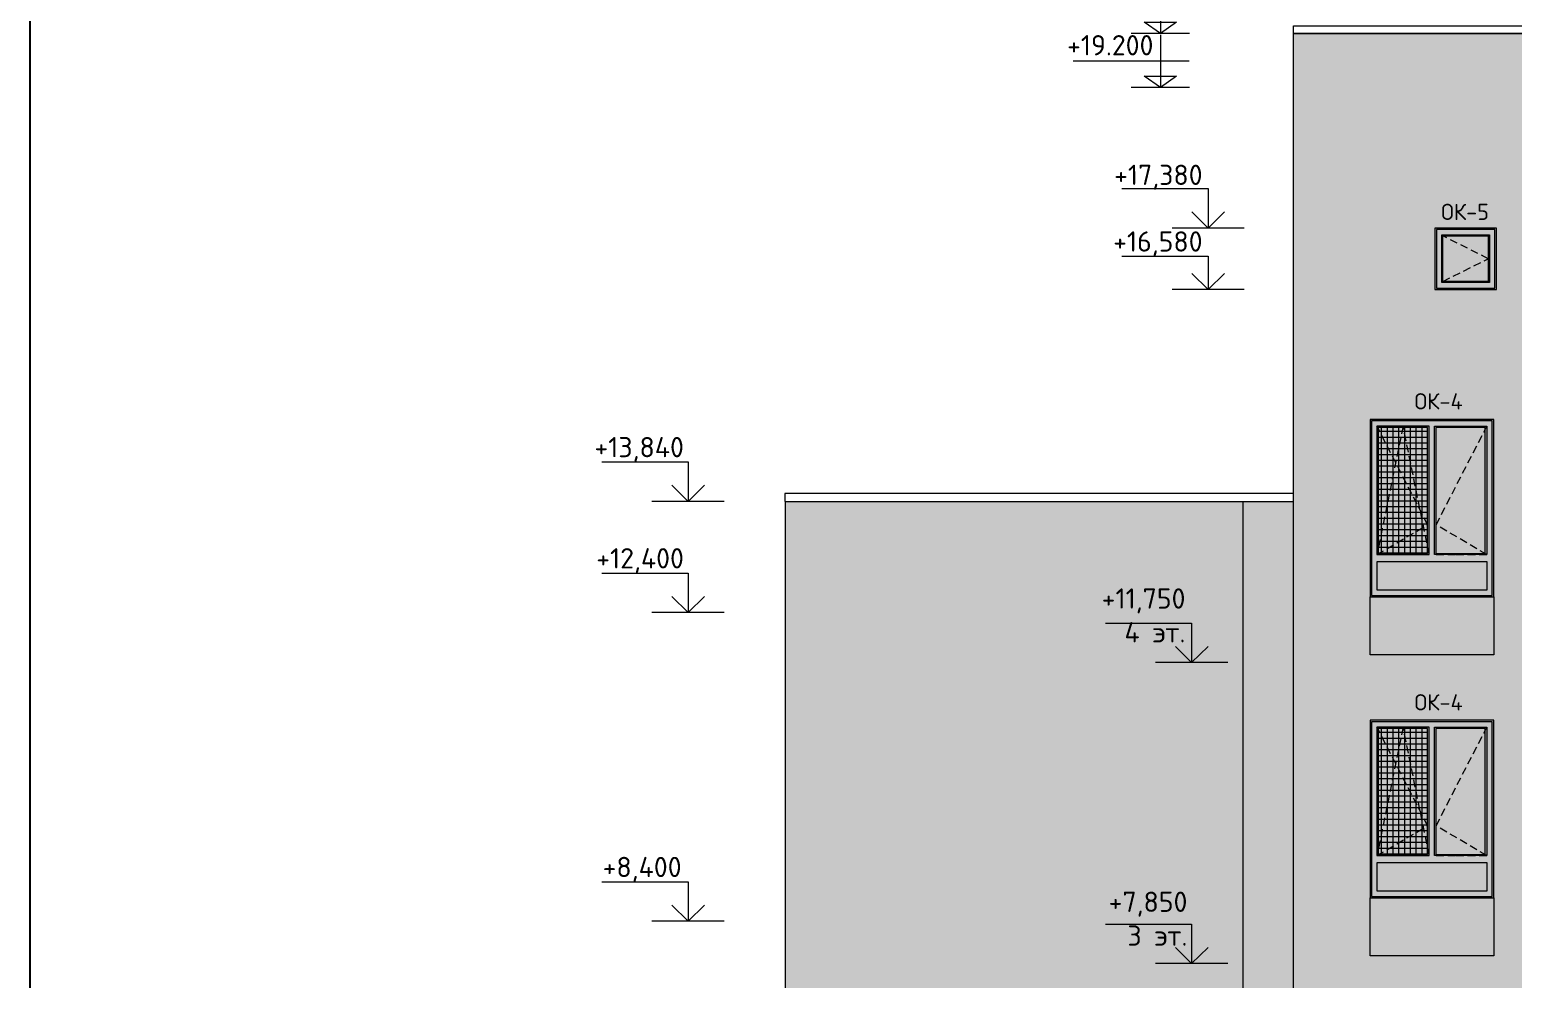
# Model space of a CAD drawing. Header units: millimetres. Extents: x -136099598 to 9192475, y 0 to 779331.
# Drawn here: x -366572 to -347342, y 296199 to 308503 of the extents above; entities that cross this region are included whole.
import ezdxf
from ezdxf import colors
from ezdxf.entities.mleader import LeaderData, LeaderLine
from ezdxf.math import Vec2, Vec3

# ---------------------------------------------------------------- set-up
doc = ezdxf.new("R2010")
doc.units = ezdxf.units.MM
doc.header["$MEASUREMENT"] = 0
doc.linetypes.add('ADSK_Штриховая_ш2 п1', pattern=[3, 2, -1])
doc.layers.get('0').update_dxf_attribs({"color": 250, "lineweight": 9})
for name, color, linetype, lineweight, true_color in [('!_Окно_00_Штрих_Стекло', 7, 'Continuous', 0, 0x737373), ('RAL 100 6030', 7, 'Continuous', 0, 0x989057), ('RAL 7016', 7, 'Continuous', 0, 0x383e42), ('RAL 90 10', 7, 'Continuous', 0, 0xf1ece1)]:
    doc.layers.add(name, color=color, linetype=linetype, lineweight=lineweight, true_color=true_color)
for name, color, linetype in [('_RAMKA', 7, 'Continuous'), ('PDF _0', 7, 'Continuous'), ('PDF _PDF _0', 7, 'Continuous'), ('PDF _Текст', 7, 'Continuous')]:
    doc.layers.add(name, color=color, linetype=linetype)
for name, color, linetype, lineweight in [('АР-Выноски', 5, 'Continuous', 5), ('Подвал', 250, 'ADSK_Штриховая_ш2 п1', 30), ('СТЕНЫ кирпич ЛИДЕР', 250, 'Continuous', 15)]:
    doc.layers.add(name, color=color, linetype=linetype, lineweight=lineweight)
doc.styles.add('ICOCPEUR', font='isocpeur.ttf')
doc.styles.add('PDF ISOCPEUR', font='isocpeur.ttf')

# ---------------------------------------------------------------- blocks, each defined once
blk = doc.blocks.new('A$Cbb492947')
at = {"layer": '!_Окно_00_Штрих_Стекло'}
h = blk.add_hatch(color=256, dxfattribs=at)
h.dxf.hatch_style = 1
h.set_gradient(color1=(70, 92, 124), color2=(219, 225, 235), name='CURVED')
h.paths.add_polyline_path([(1493, 89), (1493, 2213), (90, 2212), (90, 88)])
at = {"layer": 'PDF _PDF _0', "lineweight": 0, "true_color": 0x636466}
h = blk.add_hatch(dxfattribs=at)
h.set_pattern_fill('ANSI37', color=251, scale=600, angle=135)
h.paths.add_polyline_path([(746, 564), (746, 2197), (105, 2196), (105, 563)])
at = {"layer": 'RAL 7016'}
h = blk.add_hatch(color=256, dxfattribs=at)
h.dxf.hatch_style = 1
h.paths.add_polyline_path([(1602, 2301), (0, 2301), (0, 0), (1602, 0)])
h.paths.add_polyline_path([(852, 2196), (1493, 2196), (1493, 564), (852, 563)], flags=16)
h.paths.add_polyline_path([(746, 2196), (746, 564), (105, 563), (105, 2196)], flags=16)
h.paths.add_polyline_path([(1512, 459), (1512, 88), (90, 88), (90, 459)], flags=16)
at = {"layer": 'PDF _0', "linetype": 'ADSK_Штриховая_ш2 п1', "lineweight": 0, "ltscale": 50}
for points in [[(766, 552), (427, 2213), (89, 548), (746, 935), (89, 2213)], [(856, 548), (1114, 548), (1513, 548), (856, 935), (1513, 2213)]]:
    blk.add_lwpolyline(points, dxfattribs=at)
at = {"layer": 'PDF _PDF _0', "lineweight": 0}
for points in [[(0, 0), (1602, 0), (1602, 2301), (0, 2301)], [(20, 20), (1582, 20), (1582, 2281), (20, 2281)], [(89, 548), (766, 548), (766, 2213), (89, 2213)], [(105, 563), (746, 564), (746, 2196), (105, 2196)], [(1513, 548), (836, 548), (836, 2213), (1513, 2213)], [(852, 563), (1493, 564), (1493, 2196), (852, 2196)], [(1512, 88), (90, 88), (90, 459), (1512, 459)]]:
    blk.add_lwpolyline(points, close=True, dxfattribs=at)
at = {"layer": 'PDF _Текст', "lineweight": 0, "insert": (574, 2429), "char_height": 210, "attachment_point": 7, "style": 'PDF ISOCPEUR'}
blk.add_mtext('ОК-4', dxfattribs=at)
blk = doc.blocks.new('A$Cbac6e4b7')
at = {"layer": 'RAL 100 6030'}
h = blk.add_hatch(color=256, dxfattribs=at)
h.dxf.hatch_style = 1
h.paths.add_polyline_path([(1602, 748), (0, 748), (0, 0), (1602, 0)])
at = {"layer": 'СТЕНЫ кирпич ЛИДЕР', "ltscale": 100}
blk.add_lwpolyline([(0, 748), (1602, 748), (1602, 0), (0, 0)], close=True, dxfattribs=at)
blk = doc.blocks.new('A$C51732155')
at = {"layer": '!_Окно_00_Штрих_Стекло'}
h = blk.add_hatch(color=256, dxfattribs=at)
h.dxf.hatch_style = 1
h.set_gradient(color1=(70, 92, 124), color2=(219, 225, 235), name='CURVED')
h.paths.add_polyline_path([(104, 106), (693, 106), (693, 695), (104, 695)])
at = {"layer": 'RAL 7016', "ltscale": 100, "transparency": 33554687}
h = blk.add_hatch(color=256, dxfattribs=at)
h.dxf.hatch_style = 1
h.paths.add_polyline_path([(798, 798), (0, 798), (0, 0), (798, 0)])
h.paths.add_polyline_path([(693, 695), (693, 106), (104, 106), (104, 695)], flags=16)
at = {"layer": 'PDF _0', "lineweight": 0}
blk.add_lwpolyline([(89, 710), (708, 710), (709, 92), (89, 92)], close=True, dxfattribs=at)
at = {"layer": 'PDF _0', "linetype": 'ADSK_Штриховая_ш2 п1', "lineweight": 0, "ltscale": 50}
blk.add_lwpolyline([(104, 106), (693, 401), (104, 695)], dxfattribs=at)
at = {"layer": 'PDF _PDF _0', "lineweight": 0}
for points in [[(0, 0), (798, 0), (798, 798), (0, 798)], [(20, 20), (778, 20), (778, 778), (20, 778)], [(693, 106), (104, 106), (104, 695), (693, 695)]]:
    blk.add_lwpolyline(points, close=True, dxfattribs=at)
at = {"layer": 'PDF _Текст', "lineweight": 0, "insert": (81, 902), "char_height": 210, "attachment_point": 7, "style": 'PDF ISOCPEUR'}
blk.add_mtext('ОК-5', dxfattribs=at)
blk = doc.blocks.new('A$Cd8d14d9d')
at = {"ltscale": 150}
for p, q in [((0, 682), (0, 0)), ((-372, 341), (1132, 341)), ((-380, 0), (380, 0))]:
    blk.add_line(p, q, dxfattribs=at)
blk.add_lwpolyline([(0, 0), (210, 147), (-210, 147), (0, 0)], dxfattribs=at)

msp = doc.modelspace()

# ---------------------------------------------------------------- hatches: boundary and pattern name
at = {"layer": 'RAL 90 10', "ltscale": 100, "transparency": 33554687}
h = msp.add_hatch(color=256, dxfattribs=at)
h.dxf.hatch_style = 1
h.paths.add_polyline_path([(-336771.9, 308453.6), (-350192, 308453.6), (-350192, 288804.9), (-336772, 288804.9)])
h = msp.add_hatch(color=256, dxfattribs=at)
h.dxf.hatch_style = 1
h.paths.add_polyline_path([(-350192, 302391.8), (-356782.1, 302391.8), (-356781.7, 288555.1), (-350192, 288555.3)])

# ---------------------------------------------------------------- linework, layer by layer
at = {"ltscale": 150}
msp.add_lwpolyline([(-350192, 308553.5), (-281256.6, 308553.5), (-281256.6, 308453.6), (-350192, 308453.6)], close=True, dxfattribs=at)
at = {"layer": '_RAMKA', "ltscale": 100}
msp.add_lwpolyline([(-245672.6, 242529), (-245672.6, 326529), (-366572.1, 326529), (-366572.1, 242529)], close=True, dxfattribs=at)
at = {"layer": 'PDF _0', "lineweight": 0}
for p, q in [((-350831.1, 305933.6), (-351766.1, 305933.6)), ((-350831.1, 305135.4), (-351766.1, 305135.4)), ((-357571, 302392), (-358506, 302392)), ((-357571, 300952), (-358506, 300952)), ((-351044.5, 300303.6), (-351979.5, 300303.6)), ((-357571, 296952), (-358506, 296952)), ((-351044.5, 296403.6), (-351979.5, 296403.6))]:
    msp.add_line(p, q, dxfattribs=at)
for points in [[(-352414.3, 306443.5), (-351298.6, 306443.5), (-351298.6, 305933.6), (-351085.2, 306142.5), (-351298.6, 305933.6), (-351507.5, 306142.5)], [(-352414.3, 305566.7), (-351298.6, 305566.7), (-351298.6, 305135.4), (-351085.2, 305344.3), (-351298.6, 305135.4), (-351507.5, 305344.3)], [(-359154.2, 302901.9), (-358038.5, 302901.9), (-358038.5, 302392), (-357825.1, 302600.9), (-358038.5, 302392), (-358247.4, 302600.9)], [(-359154.2, 301461.9), (-358038.5, 301461.9), (-358038.5, 300952), (-357825.1, 301160.9), (-358038.5, 300952), (-358247.4, 301160.9)], [(-352627.7, 300813.5), (-351512, 300813.5), (-351512, 300303.6), (-351298.7, 300512.5), (-351512, 300303.6), (-351720.9, 300512.5)], [(-359154.2, 297461.9), (-358038.5, 297461.9), (-358038.5, 296952), (-357825.1, 297160.9), (-358038.5, 296952), (-358247.4, 297160.9)], [(-352627.7, 296913.5), (-351512, 296913.5), (-351512, 296403.6), (-351298.7, 296612.5), (-351512, 296403.6), (-351720.9, 296612.5)]]:
    msp.add_lwpolyline(points, dxfattribs=at)
at = {"layer": 'СТЕНЫ кирпич ЛИДЕР', "ltscale": 100}
for p, q in [((-350192.1, 288243.6), (-350192, 308453.6)), ((-350192, 308453.6), (-281257, 308453.6)), ((-356782.1, 302392), (-356782.1, 288245)), ((-356782.1, 302392), (-350192, 302392)), ((-350842.2, 288553.5), (-350842.2, 302392))]:
    msp.add_line(p, q, dxfattribs=at)
msp.add_lwpolyline([(-350192, 302491.9), (-356784.9, 302492.1), (-356784.9, 302392.1), (-350192, 302392)], close=True, dxfattribs=at)

# ---------------------------------------------------------------- block references
at = {"layer": 'Подвал', "ltscale": 150}
for name, p in [('A$C51732155', (-348359.3, 305135.4)), ('A$Cbb492947', (-349198.5, 301153.6)), ('A$Cbac6e4b7', (-349198.5, 300405.1)), ('A$Cbb492947', (-349198.5, 297253.6)), ('A$Cbac6e4b7', (-349198.5, 296505.1))]:
    msp.add_blockref(name, p, dxfattribs=at)
at = {"layer": 'СТЕНЫ кирпич ЛИДЕР', "lineweight": 25, "ltscale": 100, "xscale": -1, "rotation": 359.9992924696829}
for p in [(-351917.3, 308453.6), (-351917.3, 307754, 0)]:
    msp.add_blockref('A$Cd8d14d9d', p, dxfattribs=at)

# ---------------------------------------------------------------- texts
at = {"layer": 'PDF _0', "color": 18, "lineweight": 0, "true_color": 0x000000, "char_height": 262.49, "attachment_point": 9, "style": 'PDF ISOCPEUR'}
for s, insert in [('+19.200', (-352006.7, 308170.8, -0.3)), ('+13,840', (-358092.6, 302901.9)), ('+12,400', (-358092.6, 301461.9)), ('+11,750 \\P4 эт.', (-351591.8, 300564.4)), ('+8,400', (-358122.5, 297461.9)), ('+7,850\\P3 эт.', (-351566.2, 296634.7))]:
    msp.add_mtext(s, dxfattribs=dict(at, insert=insert))
at = {"layer": 'PDF _0', "color": 18, "lineweight": 0, "true_color": 0x000000, "char_height": 262.49, "attachment_point": 9, "rotation": 0.00261, "style": 'PDF ISOCPEUR'}
for s, insert in [('+17,380', (-351369.8, 306430.1, 0.3)), ('+16,580', (-351369.8, 305566.7))]:
    msp.add_mtext(s, dxfattribs=dict(at, insert=insert))

# ---------------------------------------------------------------- leaders
at = {"layer": 'АР-Выноски'}
ml = msp.add_multileader_mtext('Standard', dxfattribs=at)
ml.set_content('\\A1;Очистка фасада от окрасочного слоя, очистка межблочных швов от штукатурки и герметика, заделка трещин. Локальная обработка фасада антисептическими составами типа Картоцид-компаунд. Просушка стен на участках замачивания. Устройство Системы фасадной композиционная "BAUMIT Mineral" c наружным штукатурным слоем, теплоизоляционным слоем из минераловатных плит Rockwool Фасад БАТТС, (плотностью - 128 кг/м3), переменной толщиной - 100-200 мм (в 1 слой), декоративно-минеральным слоем и последующим окрашиванием высокопаропроницаемой самоочищающейся фасадной силикатной краской в 2 слоя по подготовленной поверхности. ', color=256, style='ICOCPEUR')
ml.set_leader_properties(color=256)
ml.build(insert=Vec2(0, 0))
ml.multileader.update_dxf_attribs({"text_left_attachment_type": 6, "text_right_attachment_type": 6, "dogleg_length": 100, "arrow_head_size": 250})
ctx = ml.context
ctx.base_point, ctx.char_height, ctx.arrow_head_size, ctx.landing_gap_size, ctx.plane_origin = Vec3(-356035.2, 312941.5), 250, 250, 25, Vec3(-338571.6, 311898)
ctx.left_attachment, ctx.right_attachment = 6, 6
notes = []
notes.append((ctx, [(0, (1, 1, 0), (-341335.2, 312941.5), (-1, 0), 100, [(0, [(-338944, 307634.6)], 0, [])])]))
ctx.mtext.insert, ctx.mtext.width, ctx.mtext.flow_direction = Vec3(-356116.5, 313266.5), 14727.298, 5
for ctx, leaders in notes:
    for number, flags, end, landing, length, lines in leaders:
        leader = LeaderData()
        leader.index, (leader.has_last_leader_line, leader.has_dogleg_vector, leader.attachment_direction) = number, flags
        leader.last_leader_point, leader.dogleg_vector, leader.dogleg_length = Vec3(end), Vec3(landing), length
        for number, points, colour, breaks in lines:
            line = LeaderLine()
            line.index, line.vertices, line.color, line.breaks = number, Vec3.list(points), colors.encode_raw_color(colour), breaks
            leader.lines.append(line)
        ctx.leaders.append(leader)

doc.saveas('drawing.dxf')
